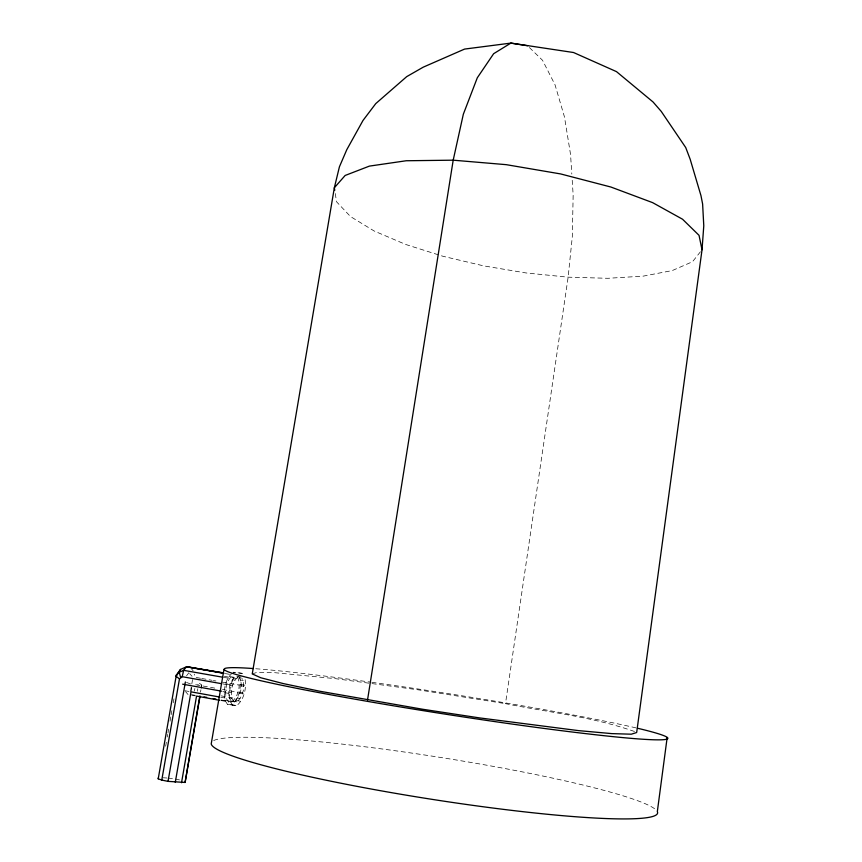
<?xml version="1.0" encoding="UTF-8"?>
<svg xmlns="http://www.w3.org/2000/svg" width="862" height="862" viewBox="0 0 862 862"><rect width="100%" height="100%" fill="white"/><g stroke="black" fill="none" stroke-linecap="round" stroke-linejoin="round"><path stroke-width="0.65" stroke-dasharray="4.31 3.23" d="M201.708 686.421L201.751 685.031L198.4 682.499L197.948 685.096M634.464 731.493C593.002 716.85 548.491 712.335 505.488 703.651L568.133 277.176L572.314 236.576L573.155 194.995L572.152 179.285M241.177 677.069L235.617 676.465C229.411 681.476 227.988 690.408 229.26 697.918L231.393 701.323L234.475 701.377C240.994 695.58 243.752 684.094 238.688 676.627M231.393 701.323L236.964 701.83C243.192 696.313 245.885 685.624 241.866 678.211M232.309 673.06C224.788 679.558 223.29 690.807 224.853 700.17L227.643 704.599L236.791 705.59C244.312 699.297 246.478 688.447 245.067 679.094M237.503 676.993C241.231 685.01 238.483 696.151 231.803 701.959L228.441 701.894L226.124 698.209C224.842 690.494 226.038 681.228 232.147 675.808M232.772 705.536L230.003 701.118L229.26 693.49L230.757 684.74L234.065 677.284L228.915 676.379M233.882 701.776L231.77 698.371C230.499 690.861 231.91 681.928 238.117 676.907M227.643 704.599L231.673 704.663C239.593 698.101 241.479 686.658 239.862 676.95M200.512 692.132L200.921 689.772M201.126 688.587L201.751 685.031M190.524 691.302L192.571 679.515M191.008 691.841L191.838 687.057M197.387 691.195L197.818 688.749M165.655 746.223L166.344 742.268M167.271 736.999L167.734 734.37M167.961 733.056L168.65 729.101M170.04 721.203L170.956 715.934M171.193 714.62L171.883 710.665M173.262 702.767L173.962 698.823M194.338 691.022L194.877 688.49M186.569 675.83L188.843 672.769M700.44 251.769L692.52 261.714L672.252 270.571L643.321 276.12L607.904 278.297L568.133 277.176L526.057 272.952L483.657 265.873L442.896 256.251L405.733 244.474L374.237 231.038L350.489 216.556L336.579 201.816L335.156 192.862M252.254 673.922L257.329 672.263L274.321 672.64L335.523 678.674L418.167 689.816L505.488 703.651M163.177 777.772L166.905 778.009M168.144 778.095L174.081 778.892M225.273 673.588L231.738 674.72M224.346 676.347L238.623 678.857M240.767 680.064L243.246 680.506M224.26 677.478L229.507 678.405M232.374 679.665L234.873 680.107M240.573 684.46L245.659 685.355M200.447 678.243L195.275 677.327L194.23 674.106M201.74 678.48L212.074 680.312M213.367 680.538L215.953 680.991M222.418 682.144L239.227 685.118M241.306 685.85L243.784 686.281M225.585 683.825L230.757 684.74M222.805 683.911L226.738 684.6M229.831 685.376L232.341 685.829M240.186 692.445L242.664 692.886M195.696 684.687L217.332 688.566M222.504 689.492L238.009 692.272M239.119 693.026L244.205 693.932M228.689 692.078L231.199 692.531M222.87 691.399L225.488 691.874M224.098 692.563L229.26 693.49M237.696 698.123L240.175 698.576M221.125 695.86L235.304 698.425M229.26 697.918L231.77 698.371M184.77 690.71L189.759 691.615M220.92 697.272L226.124 698.209M235.876 700.407L240.972 701.334M234.475 701.377L236.964 701.83M224.853 700.17L230.003 701.118M191.536 694.632L195.168 695.3M221.211 700.03L231.803 701.959M191.676 695.203L195.329 695.871M220.78 700.504L228.441 701.894M231.673 704.663L236.791 705.59M175.266 779.054L180.212 780.067M186.526 682.402L191.105 684.202M529.419 47.561L542.543 60.308L555.031 84.799L564.47 116.941L570.547 154.417L571.808 174.059M189.64 673.642L192.064 676.271M185.589 691.669L188.035 694.546M191.579 668.944L193.185 670.873M213.69 740.533A225.952 21.356 8.9 0 1 439.534 757.289A225.952 21.356 8.9 0 1 656.413 810.345M255.745 668.74A224.529 10.387 8.9 0 1 370.595 682.133M371.878 682.316A224.529 10.387 8.9 0 1 635.919 727.862M242.265 673.351L233.16 672.231L242.265 673.351"/><path stroke-width="1.29" d="M200.016 696.184L185.093 782.448L168.025 781.371L161.776 780.078L158.22 778.828L158.296 777.955M702.024 249.786L703.78 225.833L702.616 204.003L700.978 195.674L690.16 159.201L685.721 147.542L661.229 111.392L653.051 101.985L616.492 71.632L573.542 52.517L510.864 43.1L464.586 49.08L423.264 67.15L406.724 76.621L375.767 103.602L363.021 120.432L346.772 149.719L339.423 166.797L334.348 187.754L252.254 673.922L260.723 677.747L283.469 683.62L319.845 691.249L422.52 709.232L479.628 717.917L578.521 730.62L611.815 733.616L631.286 734.198L636.673 732.528L702.024 249.786L699.039 235.337L682.532 219.217L652.62 202.635L610.91 187.032L560.623 173.93L506.317 164.674L453.196 160.181L406.239 160.752L369.41 166.107L345.156 175.46L334.348 187.754L334.758 190.308M161.776 780.078L179.479 678.911L176.182 676.379L176.344 675.032L180.503 669.418L186.472 666.8L223.118 672.802M667.166 737.506L657.329 811.605A225.952 21.356 8.9 0 1 442.949 801.024A225.952 21.356 8.9 0 1 211.212 743.917L223.948 669.558M367.524 700.041L453.196 160.181L463.336 114.215L477.3 77.795L493.646 53.703L510.864 43.1L527.544 45.74M199.833 696.087L185.093 782.448M168.025 781.371L185.373 681.95M175.277 782.34L191.008 691.841L219.616 697.035M181.526 782.739L196.547 696.087L219.508 700.267M158.22 778.828L176.344 675.032M179.479 678.911L182.216 676.692L183.628 670.334L186.472 666.8L223.98 673.362M180.503 669.418L176.182 676.379M188.228 666.908L223.086 673.006M222.946 677.252L183.628 670.334L179.242 672.252L180.6 677.392M182.216 676.692L221.502 683.674M182.636 684.169L221.566 691.162M203.992 696.905L206.643 697.38M213.259 698.586L215.909 699.071M637.374 728.207A224.529 10.387 8.9 0 1 588.875 733.993A224.529 10.387 8.9 0 1 303.532 689.665A224.529 10.387 8.9 0 1 253.353 668.556"/></g></svg>
